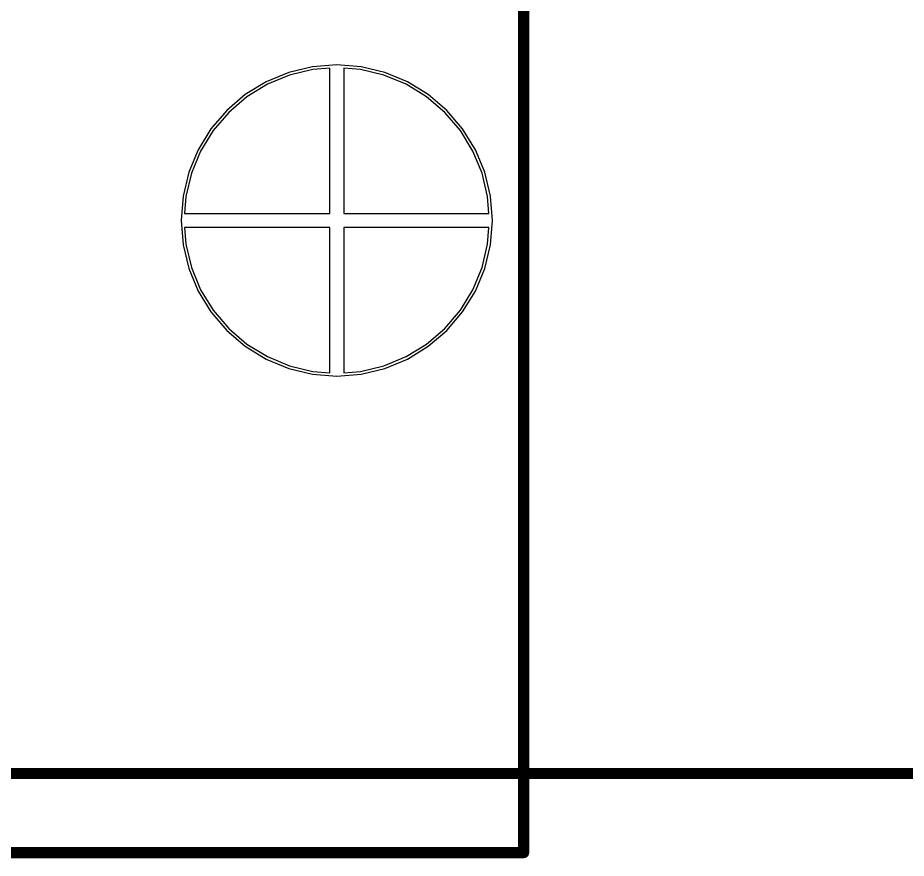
# Model space of a CAD drawing. Header units: inches. Extents: x -0.01 to 3.94, y -0.06 to 4.68.
# Drawn here: x 1.013 to 1.645, y -0.06 to 0.538 of the extents above; entities that cross this region are included whole.
import ezdxf

# ---------------------------------------------------------------- set-up
doc = ezdxf.new("R2010")
doc.units = ezdxf.units.IN
doc.header["$MEASUREMENT"] = 0
for name, color, linetype in [('Board outline', 6, 'Continuous'), ('Bottom Layer', 5, 'Continuous'), ('Bottom Solder', 6, 'Continuous'), ('Int1 -GND)', 16, 'Continuous'), ('Int2 -PWR)', 76, 'Continuous'), ('Multi-Layer', 9, 'Continuous'), ('Pad Holes', 156, 'Continuous'), ('Top Layer', 1, 'Continuous'), ('Top Overlay', 2, 'Continuous'), ('Top Solder', 216, 'Continuous')]:
    doc.layers.add(name, color=color, linetype=linetype)

# ---------------------------------------------------------------- blocks, each defined once
blk = doc.blocks.new('66D8AC91_DC10_42D3_BF25_693004815827_555')
at = {"layer": 'Bottom Layer'}
h = blk.add_hatch(color=5, dxfattribs=at)
edge = h.paths.add_edge_path()
edge.add_arc((0.49193, 0), 0.09843, 0, 360)
at = {"layer": 'Bottom Solder'}
h = blk.add_hatch(color=6, dxfattribs=at)
edge = h.paths.add_edge_path()
edge.add_arc((0.49193, 0), 0.10039, 0, 360)
at = {"layer": 'Int1 -GND)'}
h = blk.add_hatch(color=7, dxfattribs=at)
edge = h.paths.add_edge_path()
edge.add_arc((0.49193, 0), 0.09843, 0, 360)
at = {"layer": 'Int2 -PWR)'}
h = blk.add_hatch(color=7, dxfattribs=at)
edge = h.paths.add_edge_path()
edge.add_arc((0.49193, 0), 0.09843, 0, 360)
at = {"layer": 'Multi-Layer'}
h = blk.add_hatch(color=9, dxfattribs=at)
edge = h.paths.add_edge_path()
edge.add_arc((0.49193, 0), 0.09843, 0, 360)
at = {"layer": 'Pad Holes'}
h = blk.add_hatch(color=7, dxfattribs=at)
edge = h.paths.add_edge_path()
edge.add_arc((0.49193, 0), 0.06299, 0, 360)
at = {"layer": 'Top Layer'}
h = blk.add_hatch(color=1, dxfattribs=at)
edge = h.paths.add_edge_path()
edge.add_arc((0.49193, 0), 0.09843, 0, 360)
at = {"layer": 'Top Solder'}
h = blk.add_hatch(color=216, dxfattribs=at)
edge = h.paths.add_edge_path()
edge.add_arc((0.49193, 0), 0.10039, 0, 360)
at = {"layer": 'Top Overlay'}
for points in [[(0.625, -0.45, 0.00787, 0.00787, 0), (0.625, 0.175, 0.00787, 0.00787, 0)], [(-0.625, -0.45, 0.00787, 0.00787, 0), (0.625, -0.45, 0.00787, 0.00787, 0)]]:
    blk.add_lwpolyline(points, format="xyseb", dxfattribs=at)
blk.add_lwpolyline([(0.62303, -0.45, 0.00394, 0.00394, 1), (0.62697, -0.45, 0.00394, 0.00394, 1)], format="xyseb", close=True, dxfattribs=at)
blk.add_lwpolyline([(0.62303, -0.45, 0.00394, 0.00394, 1), (0.62697, -0.45, 0.00394, 0.00394, 1)], format="xyseb", close=True, dxfattribs=at)

msp = doc.modelspace()

# ---------------------------------------------------------------- linework, layer by layer
at = {"layer": 'Board outline'}
msp.add_lwpolyline([(0, 0, 0.00787, 0.00787, 0), (3.93701, 0, 0.00787, 0.00787, 0)], format="xyseb", dxfattribs=at)
at = {"layer": 'Int1 -GND)'}
for p, q in [((1.22295, 0.50112), (1.20635, 0.49714)), ((1.23496, 0.50207), (1.22295, 0.50112)), ((1.23496, 0.3987), (1.23496, 0.50207)), ((1.25697, 0.50112), (1.24496, 0.50207)), ((1.24496, 0.50207), (1.24496, 0.3987)), ((1.27357, 0.49714), (1.25697, 0.50112)), ((1.20635, 0.49714), (1.19058, 0.49061)), ((1.28934, 0.49061), (1.27357, 0.49714)), ((1.19058, 0.49061), (1.17603, 0.48169)), ((1.30389, 0.48169), (1.28934, 0.49061)), ((1.17603, 0.48169), (1.16305, 0.47061)), ((1.31687, 0.47061), (1.30389, 0.48169)), ((1.16305, 0.47061), (1.15197, 0.45763)), ((1.32795, 0.45763), (1.31687, 0.47061)), ((1.15197, 0.45763), (1.14305, 0.44308)), ((1.33687, 0.44308), (1.32795, 0.45763)), ((1.14305, 0.44308), (1.13652, 0.42731)), ((1.3434, 0.42731), (1.33687, 0.44308)), ((1.13652, 0.42731), (1.13254, 0.41071)), ((1.34738, 0.41071), (1.3434, 0.42731)), ((1.13254, 0.41071), (1.13159, 0.3987)), ((1.34833, 0.3987), (1.34738, 0.41071)), ((1.13159, 0.3987), (1.23496, 0.3987)), ((1.24496, 0.3987), (1.34833, 0.3987)), ((1.23496, 0.3887), (1.13159, 0.3887)), ((1.13159, 0.3887), (1.13254, 0.37669)), ((1.23496, 0.28533), (1.23496, 0.3887)), ((1.34833, 0.3887), (1.24496, 0.3887)), ((1.24496, 0.3887), (1.24496, 0.28533)), ((1.34738, 0.37669), (1.34833, 0.3887)), ((1.13254, 0.37669), (1.13652, 0.36009)), ((1.3434, 0.36009), (1.34738, 0.37669)), ((1.13652, 0.36009), (1.14305, 0.34432)), ((1.33687, 0.34432), (1.3434, 0.36009)), ((1.14305, 0.34432), (1.15197, 0.32977)), ((1.32795, 0.32977), (1.33687, 0.34432)), ((1.15197, 0.32977), (1.16305, 0.31679)), ((1.31687, 0.31679), (1.32795, 0.32977)), ((1.16305, 0.31679), (1.17603, 0.30571)), ((1.30389, 0.30571), (1.31687, 0.31679)), ((1.17603, 0.30571), (1.19058, 0.29679)), ((1.28934, 0.29679), (1.30389, 0.30571)), ((1.19058, 0.29679), (1.20635, 0.29026)), ((1.27357, 0.29026), (1.28934, 0.29679)), ((1.20635, 0.29026), (1.22295, 0.28628)), ((1.22295, 0.28628), (1.23496, 0.28533)), ((1.24496, 0.28533), (1.25697, 0.28628)), ((1.25697, 0.28628), (1.27357, 0.29026)), ((3.93701, 0), (0, 0))]:
    msp.add_line(p, q, dxfattribs=at)
at = {"layer": 'Int2 -PWR)'}
for p, q in [((1.22263, 0.5031), (1.20573, 0.49905)), ((1.23996, 0.50447), (1.22263, 0.5031)), ((1.25729, 0.5031), (1.23996, 0.50447)), ((1.27419, 0.49905), (1.25729, 0.5031)), ((1.20573, 0.49905), (1.18967, 0.49239)), ((1.29025, 0.49239), (1.27419, 0.49905)), ((1.18967, 0.49239), (1.17485, 0.48331)), ((1.30507, 0.48331), (1.29025, 0.49239)), ((1.17485, 0.48331), (1.16164, 0.47202)), ((1.31828, 0.47202), (1.30507, 0.48331)), ((1.16164, 0.47202), (1.15035, 0.45881)), ((1.32957, 0.45881), (1.31828, 0.47202)), ((1.15035, 0.45881), (1.14127, 0.44399)), ((1.33865, 0.44399), (1.32957, 0.45881)), ((1.14127, 0.44399), (1.13461, 0.42793)), ((1.34531, 0.42793), (1.33865, 0.44399)), ((1.13461, 0.42793), (1.13056, 0.41103)), ((1.34936, 0.41103), (1.34531, 0.42793)), ((1.13056, 0.41103), (1.12919, 0.3937)), ((1.35073, 0.3937), (1.34936, 0.41103)), ((1.12919, 0.3937), (1.13056, 0.37637)), ((1.34936, 0.37637), (1.35073, 0.3937)), ((1.13056, 0.37637), (1.13461, 0.35947)), ((1.34531, 0.35947), (1.34936, 0.37637)), ((1.13461, 0.35947), (1.14127, 0.34341)), ((1.33865, 0.34341), (1.34531, 0.35947)), ((1.14127, 0.34341), (1.15035, 0.32859)), ((1.32957, 0.32859), (1.33865, 0.34341)), ((1.15035, 0.32859), (1.16164, 0.31538)), ((1.31828, 0.31538), (1.32957, 0.32859)), ((1.16164, 0.31538), (1.17485, 0.30409)), ((1.30507, 0.30409), (1.31828, 0.31538)), ((1.17485, 0.30409), (1.18967, 0.29501)), ((1.29025, 0.29501), (1.30507, 0.30409)), ((1.18967, 0.29501), (1.20573, 0.28835)), ((1.27419, 0.28835), (1.29025, 0.29501)), ((1.20573, 0.28835), (1.22263, 0.2843)), ((1.25729, 0.2843), (1.27419, 0.28835)), ((1.22263, 0.2843), (1.23996, 0.28293)), ((1.23996, 0.28293), (1.25729, 0.2843)), ((3.93701, 0), (0, 0))]:
    msp.add_line(p, q, dxfattribs=at)

# ---------------------------------------------------------------- block references
at = {"rotation": 360}
msp.add_blockref('66D8AC91_DC10_42D3_BF25_693004815827_555', (0.74803, 0.3937), dxfattribs=at)

doc.saveas('drawing.dxf')
